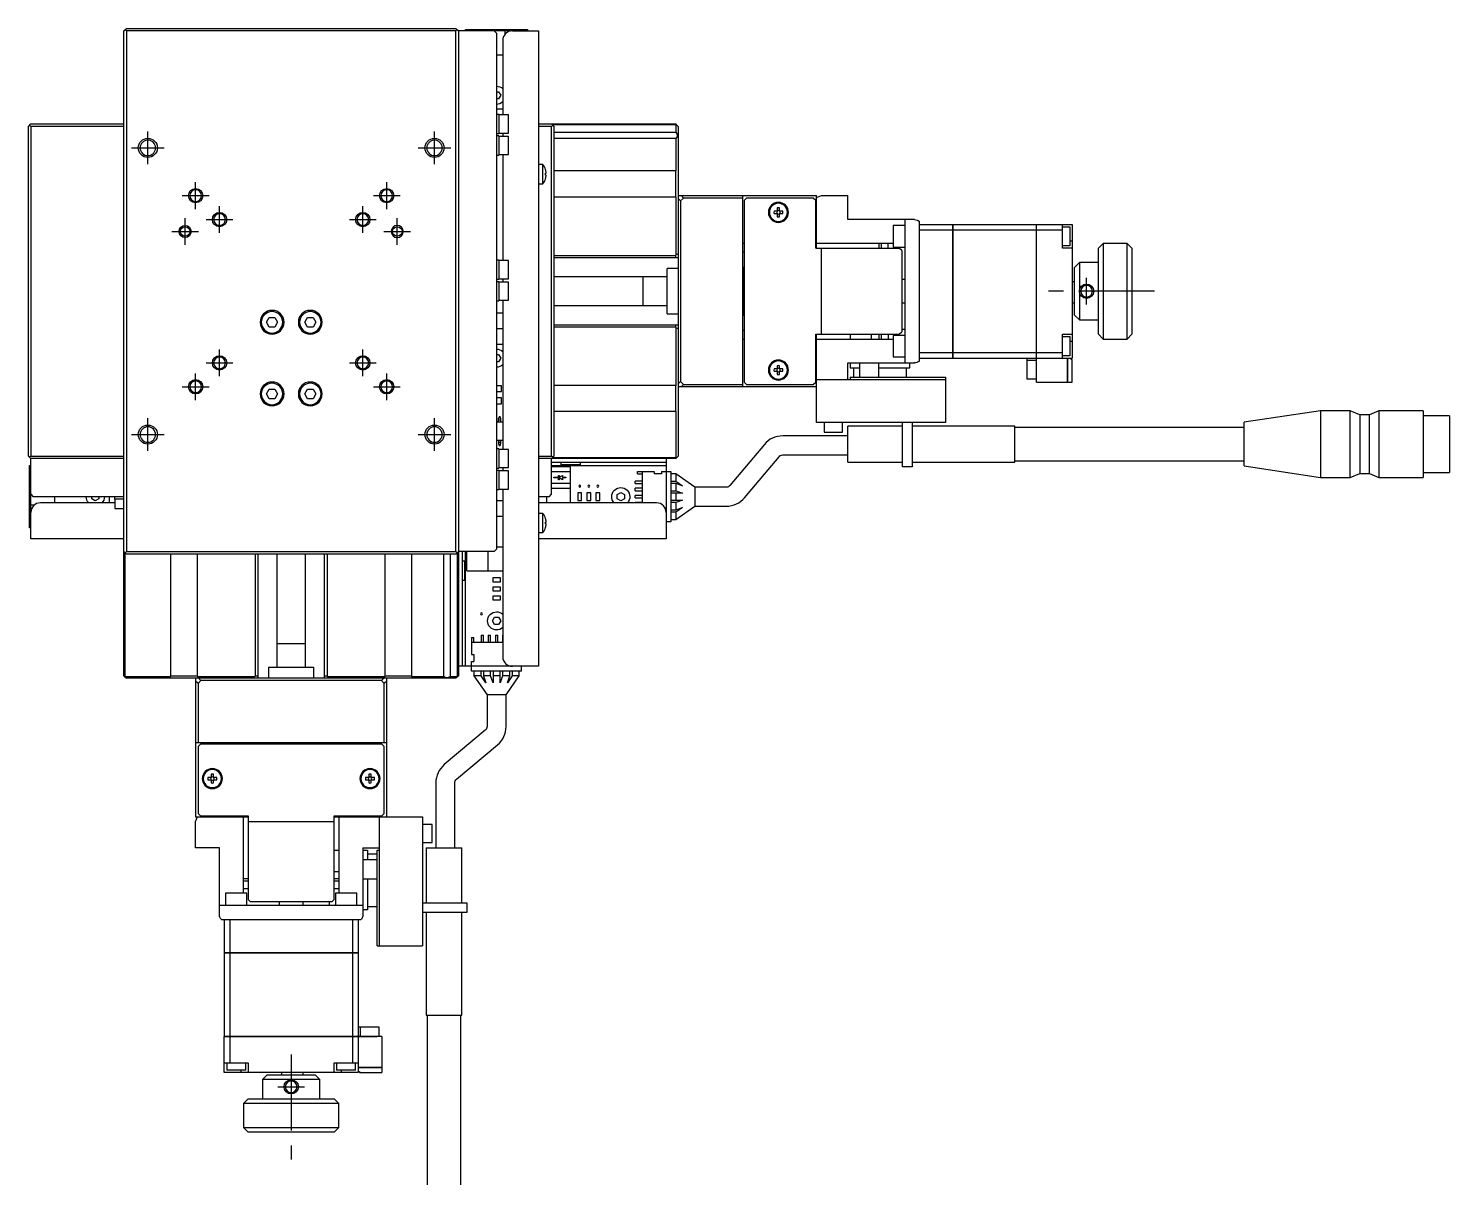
# Model space of a CAD drawing. Extents: x -2 to 451, y -8 to 383.
# Drawn here: x 154 to 451.5, y 142.5 to 383 of the extents above; entities that cross this region are included whole.
import ezdxf

# ---------------------------------------------------------------- set-up
doc = ezdxf.new("R2010")
doc.units = 0
doc.header["$LTSCALE"] = 0.5
doc.linetypes.add('CENTER', pattern=[50.8, 31.75, -6.35, 6.35, -6.35])
for name, color, linetype in [('MSM_CENTER', 1, 'CENTER'), ('MSM_CONTINUOUS', 7, 'CONTINUOUS'), ('MSM_NARROW', 5, 'CONTINUOUS')]:
    doc.layers.add(name, color=color, linetype=linetype)

msp = doc.modelspace()

# ---------------------------------------------------------------- linework, layer by layer
at = {"layer": 'MSM_CENTER'}
for p, q in [((179, 354.62), (179, 361.42)), ((239, 354.62), (239, 361.42)), ((175.6, 358.02), (182.4, 358.02)), ((235.6, 358.02), (242.4, 358.02)), ((189, 345.22), (189, 350.82)), ((229, 345.22), (229, 350.82)), ((186.2, 348.02), (191.8, 348.02)), ((194, 340.22), (194, 345.82)), ((224, 340.22), (224, 345.82)), ((226.2, 348.02), (231.8, 348.02)), ((186.8, 337.72), (186.8, 343.32)), ((191.2, 343.02), (196.8, 343.02)), ((221.2, 343.02), (226.8, 343.02)), ((231.2, 337.72), (231.2, 343.32)), ((184, 340.52), (189.6, 340.52)), ((228.4, 340.52), (234, 340.52)), ((375.5, 325.22), (375.5, 330.82)), ((389.75, 328.02), (365.75, 328.02)), ((194, 310.22), (194, 315.82)), ((224, 310.22), (224, 315.82)), ((191.2, 313.02), (196.8, 313.02)), ((221.2, 313.02), (226.8, 313.02)), ((189, 305.22), (189, 310.82)), ((229, 305.22), (229, 310.82)), ((186.2, 308.02), (191.8, 308.02)), ((226.2, 308.02), (231.8, 308.02)), ((179, 294.62), (179, 301.42)), ((239, 294.62), (239, 301.42)), ((175.6, 298.02), (182.4, 298.02)), ((235.6, 298.02), (242.4, 298.02)), ((209, 168.27), (209, 146.27)), ((206.2, 161.52), (211.8, 161.52))]:
    msp.add_line(p, q, dxfattribs=at)
at = {"layer": 'MSM_CONTINUOUS'}
for p, q in [((174, 382.52), (174.5, 383.02)), ((174, 247.52), (174, 382.52)), ((174.5, 382.52), (174.25, 382.77)), ((174.5, 383.02), (243.5, 383.02)), ((174.5, 382.52), (174.5, 273.52)), ((243.5, 382.52), (174.5, 382.52)), ((243.5, 383.02), (244, 382.52)), ((243.75, 382.77), (243.5, 382.52)), ((243.5, 273.52), (243.5, 382.52)), ((254.75, 382.52), (244, 382.52)), ((244, 382.52), (244, 247.52)), ((245.5, 382.82), (258.5, 382.82)), ((245.5, 382.52), (245.5, 382.82)), ((252, 382.02), (251.5, 382.52)), ((252, 382.02), (252, 274.02)), ((253.75, 382.52), (253.75, 381.79)), ((254.75, 382.44), (254.75, 382.52)), ((255.3, 382.52), (260.8, 382.52)), ((258.5, 382.82), (258.5, 382.52)), ((260.8, 382.52), (260.8, 249.52)), ((253.3, 380.52), (253.3, 364.92)), ((252, 377.52), (253.3, 377.52)), ((252, 369.77), (252.43, 369.77)), ((252.43, 369.77), (252.86, 369.02)), ((252.86, 369.02), (252.43, 368.27)), ((252.43, 368.27), (252, 368.27)), ((253.3, 366.12), (252, 366.12)), ((154, 362.52), (154.5, 363.02)), ((154.5, 363.02), (174, 363.02)), ((252.5, 365.02), (252, 365.02)), ((252.5, 365.02), (252.5, 361.02)), ((254.5, 364.92), (252.5, 364.92)), ((254.5, 361.12), (254.5, 364.92)), ((260.8, 363.02), (289.5, 363.02)), ((263.5, 363.02), (264, 362.52)), ((289.65, 362.87), (289.5, 363.02)), ((154, 293.52), (154, 362.52)), ((154.25, 362.77), (154.5, 362.52)), ((154.5, 362.52), (154.5, 293.52)), ((174, 362.52), (154.5, 362.52)), ((252, 361.02), (252.5, 361.02)), ((252.5, 360.52), (252, 360.52)), ((252.5, 361.12), (254.5, 361.12)), ((252.5, 360.52), (252.5, 356.52)), ((254.5, 360.42), (252.5, 360.42)), ((253.3, 361.12), (253.3, 360.42)), ((254.5, 356.62), (254.5, 360.42)), ((263.5, 362.52), (260.8, 362.52)), ((263.5, 362.52), (263.75, 362.77)), ((263.5, 293.52), (263.5, 362.52)), ((289.6, 362.82), (263.7, 362.82)), ((264, 362.52), (264, 293.52)), ((264, 361.28), (289.6, 361.28)), ((289.6, 362.82), (289.65, 362.87)), ((289.6, 361.28), (289.6, 362.82)), ((289.65, 362.87), (290, 362.52)), ((290, 362.52), (290, 293.52)), ((289.6, 359.96), (264, 359.96)), ((289.6, 353.22), (289.6, 359.96)), ((252, 356.52), (252.5, 356.52)), ((252.5, 356.62), (254.5, 356.62)), ((253.3, 356.62), (253.3, 334.42)), ((261.69, 354.52), (260.8, 354.52)), ((261.69, 350.52), (261.69, 354.52)), ((262.25, 353.45), (262.25, 353.47)), ((262.25, 352.72), (262.38, 352.72)), ((262.25, 352.32), (262.25, 352.72)), ((262.38, 352.32), (262.25, 352.32)), ((262.25, 351.57), (262.25, 351.59)), ((289.6, 353.22), (264, 353.22)), ((289.5, 347.72), (289.5, 353.22)), ((260.8, 350.52), (261.69, 350.52)), ((289.6, 347.72), (264, 347.72)), ((289.6, 335.66), (289.6, 347.72)), ((290, 348.02), (319, 348.02)), ((290.5, 346.91), (290, 347.41)), ((291.11, 347.52), (290.5, 346.91)), ((290.5, 346.91), (290.5, 309.13)), ((290.61, 348.02), (291.11, 347.52)), ((303.5, 347.52), (291.11, 347.52)), ((303.5, 348.02), (303.5, 308.02)), ((304.3, 347.52), (303.8, 347.02)), ((303.8, 347.02), (303.8, 309.02)), ((318.3, 347.52), (304.3, 347.52)), ((310.76, 345.44), (310.76, 344.76)), ((311.24, 344.76), (311.24, 345.44)), ((318.8, 347.02), (318.3, 347.52)), ((318.8, 337.02), (318.8, 347.02)), ((319, 347.64), (320, 348.02)), ((319, 337.02), (319, 348.02)), ((320, 348.02), (325.5, 348.02)), ((325.5, 343.02), (325.5, 348.02)), ((310.76, 344.76), (310.08, 344.76)), ((310.08, 344.28), (310.76, 344.28)), ((310.76, 344.28), (310.76, 343.6)), ((311.92, 344.76), (311.24, 344.76)), ((311.24, 343.6), (311.24, 344.28)), ((311.24, 344.28), (311.92, 344.28)), ((339.5, 343.02), (325.5, 343.02)), ((337.5, 313.02), (337.5, 343.02)), ((340.5, 313.4), (340.5, 342.64)), ((335, 341.77), (335, 337.27)), ((337.5, 341.77), (335, 341.77)), ((340.5, 342.02), (347.49, 342.02)), ((340.5, 340.87), (347.49, 340.87)), ((347.49, 314.02), (347.49, 342.02)), ((347.5, 342.01), (347.49, 342.01)), ((347.5, 340.86), (347.49, 340.86)), ((347.5, 342.02), (364.99, 342.02)), ((347.5, 342.02), (347.5, 314.02)), ((347.5, 340.87), (364.99, 340.87)), ((364.99, 310.02), (364.99, 342.02)), ((365, 342.01), (364.99, 342.01)), ((365, 340.86), (364.99, 340.86)), ((365, 342.02), (372.5, 342.02)), ((365, 309.02), (365, 342.02)), ((365, 340.87), (370.5, 340.87)), ((370.5, 337.02), (370.5, 342.02)), ((370.5, 341.52), (372, 341.52)), ((372, 341.52), (372, 337.52)), ((372.5, 342.02), (372.5, 314.02)), ((303.8, 338.02), (303.5, 338.02)), ((303.5, 336.27), (303.8, 336.27)), ((335, 338.02), (318.8, 338.02)), ((318.8, 337.02), (336.3, 337.02)), ((320, 319.02), (320, 337.02)), ((332, 338.02), (332, 337.02)), ((332.5, 338.02), (332.5, 337.02)), ((334, 337.02), (334, 338.02)), ((335, 337.27), (337.5, 337.27)), ((336.8, 336.52), (336.3, 337.02)), ((336.8, 336.52), (336.8, 319.52)), ((372, 337.52), (370.5, 337.52)), ((372.5, 337.02), (370.5, 337.02)), ((372.5, 338.52), (372, 338.52)), ((379, 338.02), (378, 337.02)), ((378, 319.02), (378, 337.02)), ((379, 338.02), (379, 318.02)), ((384, 338.02), (379, 338.02)), ((384, 318.02), (384, 338.02)), ((385, 337.02), (384, 338.02)), ((385, 337.02), (385, 319.02)), ((252.5, 334.52), (252, 334.52)), ((252.5, 334.52), (252.5, 330.52)), ((254.5, 334.42), (252.5, 334.42)), ((254.5, 330.62), (254.5, 334.42)), ((264, 335.52), (289.5, 335.52)), ((290, 335.02), (264, 335.02)), ((289.5, 335.52), (289.6, 335.66)), ((289.5, 335.02), (289.5, 335.52)), ((290, 335.83), (289.6, 335.66)), ((373, 333.02), (374, 334.02)), ((378, 334.02), (374, 334.02)), ((374, 334.02), (374, 322.02)), ((252, 330.52), (252.5, 330.52)), ((252.5, 330.62), (254.5, 330.62)), ((253.3, 330.62), (253.3, 329.92)), ((287.7, 331.02), (264, 331.02)), ((282.7, 325.02), (282.7, 331.02)), ((287.7, 323.27), (287.7, 332.77)), ((290, 332.77), (287.7, 332.77)), ((303.7, 333.02), (303.5, 332.82)), ((303.7, 333.02), (303.7, 323.02)), ((303.8, 333.02), (303.7, 333.02)), ((336.8, 330.52), (337.5, 330.52)), ((373, 323.02), (373, 333.02)), ((252.5, 330.02), (252, 330.02)), ((252.5, 330.02), (252.5, 326.02)), ((254.5, 329.92), (252.5, 329.92)), ((254.5, 326.12), (254.5, 329.92)), ((373, 330.02), (372.5, 330.02)), ((252, 326.02), (252.5, 326.02)), ((252.5, 326.12), (254.5, 326.12)), ((253.3, 326.12), (253.3, 294.92)), ((264, 325.02), (287.7, 325.02)), ((337.5, 325.52), (336.8, 325.52)), ((373, 325.52), (372.5, 325.52)), ((203.84, 321.52), (204.42, 322.52)), ((204.42, 320.52), (203.84, 321.52)), ((204.42, 322.52), (205.57, 322.52)), ((205.57, 322.52), (206.15, 321.52)), ((206.15, 321.52), (205.57, 320.52)), ((211.84, 321.52), (212.42, 322.52)), ((212.42, 320.52), (211.84, 321.52)), ((212.42, 322.52), (213.57, 322.52)), ((213.57, 322.52), (214.15, 321.52)), ((214.15, 321.52), (213.57, 320.52)), ((252, 323.52), (253.3, 323.52)), ((287.7, 323.27), (290, 323.27)), ((303.5, 323.22), (303.7, 323.02)), ((303.7, 323.02), (303.8, 323.02)), ((374, 322.02), (373, 323.02)), ((374, 322.02), (378, 322.02)), ((205.57, 320.52), (204.42, 320.52)), ((213.57, 320.52), (212.42, 320.52)), ((253.3, 320.12), (252, 320.12)), ((264, 321.02), (290, 321.02)), ((289.5, 320.52), (264, 320.52)), ((289.5, 320.52), (289.5, 321.02)), ((289.6, 320.38), (289.5, 320.52)), ((289.6, 308.32), (289.6, 320.38)), ((289.6, 320.38), (290, 320.21)), ((303.8, 319.77), (303.5, 319.77)), ((318.8, 309.02), (318.8, 319.02)), ((318.8, 319.02), (336.3, 319.02)), ((319, 300.52), (319, 319.02)), ((326, 319.02), (326, 318.02)), ((330.5, 318.02), (330.5, 319.02)), ((332, 319.02), (332, 318.02)), ((332.5, 319.02), (332.5, 318.02)), ((334, 319.02), (334, 318.02)), ((335, 318.77), (335, 314.27)), ((337.5, 318.77), (335, 318.77)), ((336.3, 319.02), (336.8, 319.52)), ((337.5, 320.02), (336.8, 320.02)), ((370.5, 319.02), (372.5, 319.02)), ((370.5, 314.02), (370.5, 319.02)), ((370.5, 318.52), (372, 318.52)), ((372, 318.52), (372, 314.52)), ((378, 319.02), (379, 318.02)), ((384, 318.02), (385, 319.02)), ((252, 316.92), (253.3, 316.92)), ((303.5, 318.02), (303.8, 318.02)), ((318.8, 318.02), (335, 318.02)), ((372.5, 317.52), (372, 317.52)), ((379, 318.02), (384, 318.02)), ((252, 314.77), (252.43, 314.77)), ((252.43, 313.27), (252, 313.27)), ((252.43, 314.77), (252.86, 314.02)), ((252.86, 314.02), (252.43, 313.27)), ((310.76, 312.44), (310.76, 311.76)), ((311.24, 311.76), (311.24, 312.44)), ((325.5, 309.52), (325.5, 313.02)), ((325.5, 313.02), (339.5, 313.02)), ((326, 313.02), (326, 312.02)), ((328, 313.02), (328, 310.02)), ((332, 310.02), (332, 313.02)), ((335, 314.27), (337.5, 314.27)), ((338.5, 312.02), (338.5, 313.02)), ((340.5, 315.18), (347.49, 315.18)), ((340.5, 314.02), (347.49, 314.02)), ((347.5, 315.18), (347.49, 315.18)), ((347.5, 314.03), (347.49, 314.03)), ((347.5, 315.18), (364.99, 315.18)), ((347.5, 314.02), (364.99, 314.02)), ((363, 314.02), (363, 309.62)), ((364.99, 313.52), (363, 313.52)), ((365, 315.18), (364.99, 315.18)), ((365, 314.03), (364.99, 314.03)), ((364.99, 313.72), (365, 313.72)), ((364.99, 312.62), (365, 312.62)), ((365, 315.18), (370.5, 315.18)), ((365, 314.02), (372.5, 314.02)), ((372, 314.52), (370.5, 314.52)), ((371.49, 309.02), (371.49, 314.02)), ((371.5, 314.02), (371.5, 309.02)), ((372.3, 313.72), (372.3, 314.02)), ((372.5, 313.72), (372.3, 313.72)), ((372.5, 309.02), (372.5, 313.72)), ((310.76, 311.76), (310.08, 311.76)), ((310.08, 311.28), (310.76, 311.28)), ((310.76, 311.28), (310.76, 310.6)), ((311.92, 311.76), (311.24, 311.76)), ((311.24, 311.28), (311.92, 311.28)), ((311.24, 310.6), (311.24, 311.28)), ((319, 309.52), (346, 309.52)), ((326, 312.02), (328, 312.02)), ((326, 310.02), (326, 309.52)), ((326, 310.02), (346, 310.02)), ((326.75, 312.02), (326.75, 310.02)), ((332, 312.02), (338.5, 312.02)), ((337.75, 312.02), (337.75, 310.02)), ((346, 310.02), (346, 300.52)), ((365, 309.62), (363, 309.62)), ((365, 310.02), (364.99, 310.02)), ((203.84, 306.52), (204.42, 307.52)), ((204.42, 305.52), (203.84, 306.52)), ((204.42, 307.52), (205.57, 307.52)), ((205.57, 307.52), (206.15, 306.52)), ((206.15, 306.52), (205.57, 305.52)), ((211.84, 306.52), (212.42, 307.52)), ((212.42, 305.52), (211.84, 306.52)), ((212.42, 307.52), (213.57, 307.52)), ((213.57, 307.52), (214.15, 306.52)), ((214.15, 306.52), (213.57, 305.52)), ((253, 308.25), (252, 308.25)), ((252, 307), (253, 307)), ((253, 307), (253, 308.25)), ((289.6, 308.32), (264, 308.32)), ((289.5, 302.82), (289.5, 308.32)), ((290, 308.63), (290.5, 309.13)), ((319, 308.02), (290, 308.02)), ((290.5, 309.13), (291.11, 308.52)), ((291.11, 308.52), (290.61, 308.02)), ((291.11, 308.52), (303.5, 308.52)), ((303.8, 309.02), (304.3, 308.52)), ((304.3, 308.52), (318.3, 308.52)), ((318.3, 308.52), (318.8, 309.02)), ((365, 309.02), (371.49, 309.02)), ((371.5, 309.03), (371.49, 309.03)), ((371.5, 309.02), (372.5, 309.02)), ((205.57, 305.52), (204.42, 305.52)), ((213.57, 305.52), (212.42, 305.52)), ((253, 305.71), (252, 305.71)), ((252, 304.46), (253, 304.46)), ((253, 304.46), (253, 305.71)), ((252, 300.68), (253.3, 300.68)), ((252.42, 301.42), (252.53, 301.48)), ((252.42, 300.68), (252.42, 301.42)), ((252.42, 301.12), (252.85, 301.12)), ((252.73, 301.73), (252.53, 301.73)), ((252.53, 301.48), (252.53, 301.73)), ((252.73, 301.73), (252.73, 301.48)), ((252.73, 301.48), (252.85, 301.42)), ((252.85, 301.42), (252.85, 300.68)), ((289.6, 302.82), (264, 302.82)), ((289.6, 293.22), (289.6, 302.82)), ((346, 300.52), (319, 300.52)), ((320.6, 300.52), (320.6, 298.52)), ((324.4, 298.52), (324.4, 300.52)), ((337, 291.27), (337, 300.52)), ((339, 300.52), (339, 291.27)), ((424.5, 303.02), (408.5, 300.59)), ((408.5, 291.45), (408.5, 300.59)), ((424.5, 303.02), (424.5, 289.02)), ((430.7, 303.02), (424.5, 303.02)), ((430.7, 289.02), (430.7, 303.02)), ((432.7, 302.17), (430.7, 303.02)), ((432.7, 302.17), (432.7, 289.87)), ((434.7, 302.17), (432.7, 302.17)), ((436.7, 303.02), (434.7, 302.17)), ((434.7, 289.87), (434.7, 302.17)), ((436.7, 303.02), (436.7, 289.02)), ((446, 303.02), (436.7, 303.02)), ((446, 303.02), (446, 289.02)), ((451.5, 301.97), (446, 301.97)), ((451.5, 301.97), (451.5, 290.07)), ((325.5, 297.75), (311.89, 297.75)), ((320.6, 298.52), (324.4, 298.52)), ((325.5, 292.27), (325.5, 299.77)), ((337, 299.77), (325.5, 299.77)), ((360.5, 299.77), (339, 299.77)), ((360.5, 292.27), (360.5, 299.77)), ((408.5, 299.52), (360.5, 299.52)), ((253.3, 296.78), (252, 296.78)), ((252.5, 295.02), (252, 295.02)), ((252.42, 296.78), (252.42, 296.05)), ((252.85, 296.34), (252.42, 296.34)), ((252.53, 295.98), (252.42, 296.05)), ((252.5, 295.02), (252.5, 291.02)), ((254.5, 294.92), (252.5, 294.92)), ((252.53, 295.73), (252.53, 295.98)), ((252.53, 295.73), (252.73, 295.73)), ((252.85, 296.05), (252.73, 295.98)), ((252.73, 295.98), (252.73, 295.73)), ((252.85, 296.78), (252.85, 296.05)), ((254.5, 291.12), (254.5, 294.92)), ((308.06, 295.96), (300.86, 287.38)), ((154.5, 293.02), (154, 293.52)), ((154.5, 293.52), (154.25, 293.27)), ((154.5, 293.52), (174, 293.52)), ((174, 293.02), (154.5, 293.02)), ((154.5, 276.22), (154.5, 293.02)), ((260.8, 293.52), (263.5, 293.52)), ((289.5, 293.02), (260.8, 293.02)), ((263.75, 293.27), (263.5, 293.52)), ((263.75, 293.27), (263.5, 293.02)), ((263.5, 285.52), (263.5, 293.02)), ((263.5, 292.22), (287.5, 292.22)), ((263.7, 293.22), (289.6, 293.22)), ((264, 293.52), (263.75, 293.27)), ((265.5, 291.52), (265.5, 292.22)), ((269.5, 291.72), (265.5, 291.72)), ((269.5, 292.22), (269.5, 291.52)), ((287.5, 293.02), (287.5, 276.22)), ((289.5, 293.02), (289.65, 293.17)), ((289.65, 293.17), (289.6, 293.22)), ((290, 293.52), (289.65, 293.17)), ((303.93, 284.81), (311.13, 293.39)), ((311.89, 293.75), (325.5, 293.75)), ((325.5, 292.27), (337, 292.27)), ((339, 292.27), (360.5, 292.27)), ((360.5, 292.52), (408.5, 292.52)), ((154.2, 278.52), (154.2, 291.52)), ((154.2, 291.52), (154.5, 291.52)), ((252, 291.02), (252.5, 291.02)), ((252.5, 290.52), (252, 290.52)), ((252.5, 291.12), (254.5, 291.12)), ((252.5, 290.52), (252.5, 286.52)), ((254.5, 290.42), (252.5, 290.42)), ((253.3, 291.12), (253.3, 290.42)), ((254.5, 286.62), (254.5, 290.42)), ((263.5, 291.52), (287.5, 291.52)), ((267.5, 291.27), (263.5, 291.27)), ((263.5, 290.27), (267.5, 290.27)), ((264, 289.1), (264.95, 289.1)), ((264, 288.95), (264, 289.1)), ((264.95, 288.95), (264, 288.95)), ((264.95, 289.1), (264.95, 289.47)), ((264.95, 289.47), (265.1, 289.47)), ((264.95, 288.57), (264.95, 288.95)), ((265.1, 289.47), (265.1, 289.08)), ((265.1, 289.08), (265.78, 289.47)), ((265.78, 288.57), (265.1, 288.96)), ((265.1, 288.96), (265.1, 288.57)), ((265.78, 289.47), (265.78, 289.1)), ((265.78, 289.1), (266.48, 289.1)), ((266.48, 288.95), (265.78, 288.95)), ((265.78, 288.95), (265.78, 288.57)), ((266.48, 289.1), (266.48, 288.95)), ((267.5, 283.72), (267.5, 291.27)), ((281.5, 289.77), (281.5, 290.27)), ((281.5, 290.27), (285, 290.27)), ((281.5, 289.77), (282.5, 289.77)), ((282.5, 290.27), (282.5, 283.72)), ((285, 290.27), (285, 289.77)), ((286.5, 289.77), (285, 289.77)), ((286.5, 290.27), (288.5, 290.27)), ((286.5, 290.27), (286.5, 289.77)), ((288.5, 290.27), (288.5, 279.77)), ((289.5, 289.77), (288.5, 289.77)), ((289.5, 289.77), (289.5, 288.27)), ((293.5, 287.02), (289.5, 289.77)), ((339, 291.27), (337, 291.27)), ((408.5, 291.45), (424.5, 289.02)), ((424.5, 289.02), (430.7, 289.02)), ((430.7, 289.02), (432.7, 289.87)), ((432.7, 289.87), (434.7, 289.87)), ((434.7, 289.87), (436.7, 289.02)), ((436.7, 289.02), (446, 289.02)), ((446, 290.07), (451.5, 290.07)), ((252, 286.52), (252.5, 286.52)), ((252.5, 286.62), (254.5, 286.62)), ((253.3, 286.62), (253.3, 251.52)), ((267.5, 287.77), (263.5, 287.77)), ((263.5, 286.77), (267.5, 286.77)), ((265.1, 288.57), (264.95, 288.57)), ((269, 285.82), (269, 284.22)), ((269.8, 285.82), (269, 285.82)), ((269.8, 284.22), (269.8, 285.82)), ((270.9, 285.82), (270.9, 284.22)), ((271.7, 285.82), (270.9, 285.82)), ((271.7, 284.22), (271.7, 285.82)), ((272.81, 285.82), (272.81, 284.22)), ((273.61, 285.82), (272.81, 285.82)), ((273.61, 284.22), (273.61, 285.82)), ((277.25, 285.45), (278, 285.89)), ((278, 285.89), (278.75, 285.45)), ((281, 287.77), (281, 288.27)), ((282.5, 288.27), (281, 288.27)), ((281, 287.77), (282.5, 287.77)), ((281, 286.27), (281, 286.77)), ((282.5, 286.77), (281, 286.77)), ((281, 286.27), (282.5, 286.27)), ((288.5, 288.27), (289.5, 288.27)), ((289.5, 287.77), (288.5, 287.77)), ((288.5, 286.27), (289.5, 286.27)), ((290.95, 285.77), (288.5, 285.77)), ((289.5, 288.27), (290.95, 287.27)), ((289.5, 287.77), (289.5, 286.27)), ((290.95, 287.27), (289.5, 287.77)), ((289.5, 286.27), (290.95, 285.77)), ((289.5, 285.77), (289.5, 284.27)), ((293.5, 287.02), (293.5, 283.02)), ((300.1, 287.02), (293.5, 287.02)), ((154.5, 285.52), (155, 285.02)), ((155.23, 283.27), (154.5, 283.27)), ((174, 285.02), (155, 285.02)), ((172.1, 283.72), (156.5, 283.72)), ((159.5, 283.72), (159.5, 285.02)), ((167.25, 284.59), (167.25, 285.02)), ((168, 284.16), (167.25, 284.59)), ((168.75, 284.59), (168, 284.16)), ((168.75, 285.02), (168.75, 284.59)), ((170.9, 285.02), (170.9, 283.72)), ((172, 285.02), (172, 284.52)), ((174, 284.52), (172, 284.52)), ((172.1, 284.52), (172.1, 282.52)), ((253.3, 284.12), (252, 284.12)), ((263, 285.02), (260.8, 285.02)), ((285.5, 283.72), (260.8, 283.72)), ((262.5, 283.72), (262.5, 285.02)), ((263, 285.02), (263.5, 285.52)), ((269, 284.22), (269.8, 284.22)), ((270.9, 284.22), (271.7, 284.22)), ((272.81, 284.22), (273.61, 284.22)), ((277.25, 284.59), (277.25, 285.45)), ((278, 284.16), (277.25, 284.59)), ((278.75, 284.59), (278, 284.16)), ((278.75, 285.45), (278.75, 284.59)), ((281, 284.77), (281, 285.27)), ((282.5, 285.27), (281, 285.27)), ((281, 284.77), (282.5, 284.77)), ((281, 283.72), (281, 283.77)), ((282.5, 283.77), (281, 283.77)), ((288.5, 284.27), (290.95, 284.27)), ((289.5, 283.77), (288.5, 283.77)), ((290.95, 284.27), (289.5, 283.77)), ((289.5, 283.77), (289.5, 282.27)), ((289.5, 280.27), (293.5, 283.02)), ((289.5, 282.27), (290.95, 282.77)), ((290.95, 282.77), (289.5, 281.77)), ((293.5, 283.02), (300.1, 283.02)), ((172.1, 282.52), (174, 282.52)), ((252, 280.92), (253.3, 280.92)), ((261.69, 281.52), (260.8, 281.52)), ((261.69, 277.52), (261.69, 281.52)), ((262.25, 280.45), (262.25, 280.47)), ((262.25, 279.72), (262.38, 279.72)), ((262.25, 279.32), (262.25, 279.72)), ((288.5, 279.77), (287.5, 279.77)), ((288.5, 282.27), (289.5, 282.27)), ((289.5, 281.77), (288.5, 281.77)), ((288.5, 280.27), (289.5, 280.27)), ((289.5, 281.77), (289.5, 280.27)), ((154.5, 278.52), (154.2, 278.52)), ((260.8, 277.52), (261.69, 277.52)), ((262.38, 279.32), (262.25, 279.32)), ((262.25, 278.57), (262.25, 278.59)), ((174, 276.22), (154.5, 276.22)), ((251.5, 273.52), (252, 274.02)), ((252, 274.52), (253.3, 274.52)), ((287.5, 276.22), (260.8, 276.22)), ((174.5, 273.02), (174, 273.52)), ((174.2, 273.32), (174.2, 247.42)), ((174.25, 273.27), (174.5, 273.52)), ((174.5, 273.52), (243.5, 273.52)), ((243.5, 273.02), (174.5, 273.02)), ((183.8, 247.42), (183.8, 273.02)), ((189.3, 273.02), (189.3, 247.42)), ((201.5, 247.52), (201.5, 273.02)), ((202, 273.02), (202, 247.02)), ((206, 273.02), (206, 249.32)), ((212, 249.32), (212, 273.02)), ((216, 247.02), (216, 273.02)), ((216.5, 273.02), (216.5, 247.52)), ((228.7, 247.42), (228.7, 273.02)), ((234.2, 273.02), (234.2, 247.42)), ((240.93, 247.42), (240.93, 273.02)), ((242.26, 273.02), (242.26, 247.42)), ((243.5, 273.52), (243.75, 273.27)), ((244, 273.52), (243.5, 273.02)), ((243.8, 247.42), (243.8, 273.32)), ((251.5, 273.52), (244, 273.52)), ((244.8, 273.52), (244.8, 249.52)), ((245.5, 271.52), (244.8, 271.52)), ((245.3, 271.52), (245.3, 267.52)), ((245.5, 249.52), (245.5, 273.52)), ((245.75, 269.52), (245.75, 273.52)), ((250.25, 269.52), (250.25, 273.52)), ((245.75, 269.52), (253.3, 269.52)), ((251.2, 268.02), (251.2, 267.22)), ((252.8, 268.02), (251.2, 268.02)), ((252.8, 267.22), (252.8, 268.02)), ((244.8, 267.52), (245.5, 267.52)), ((251.2, 267.22), (252.8, 267.22)), ((251.2, 266.11), (251.2, 265.31)), ((252.8, 266.11), (251.2, 266.11)), ((251.2, 265.31), (252.8, 265.31)), ((252.8, 265.31), (252.8, 266.11)), ((251.2, 264.21), (251.2, 263.41)), ((252.8, 264.21), (251.2, 264.21)), ((251.2, 263.41), (252.8, 263.41)), ((252.8, 263.41), (252.8, 264.21)), ((251.13, 259.02), (251.56, 259.77)), ((251.56, 258.27), (251.13, 259.02)), ((251.56, 259.77), (252.43, 259.77)), ((252.43, 259.77), (252.86, 259.02)), ((252.86, 259.02), (252.43, 258.27)), ((248.75, 256.02), (249.25, 256.02)), ((248.75, 256.02), (248.75, 254.52)), ((249.25, 254.52), (249.25, 256.02)), ((250.25, 256.02), (250.75, 256.02)), ((250.25, 256.02), (250.25, 254.52)), ((250.75, 254.52), (250.75, 256.02)), ((252.43, 258.27), (251.56, 258.27)), ((251.75, 256.02), (252.25, 256.02)), ((251.75, 256.02), (251.75, 254.52)), ((252.25, 254.52), (252.25, 256.02)), ((253.25, 256.02), (253.3, 256.02)), ((253.25, 256.02), (253.25, 254.52)), ((206, 254.32), (212, 254.32)), ((246.75, 255.52), (246.75, 252.02)), ((246.75, 255.52), (247.25, 255.52)), ((253.3, 254.52), (246.75, 254.52)), ((247.25, 254.52), (247.25, 255.52)), ((246.75, 252.02), (247.25, 252.02)), ((246.75, 248.52), (246.75, 250.52)), ((246.75, 250.52), (247.25, 250.52)), ((247.25, 252.02), (247.25, 250.52)), ((174, 247.52), (174.5, 247.02)), ((174.15, 247.37), (174.2, 247.42)), ((174.2, 247.42), (183.8, 247.42)), ((243.5, 247.02), (174.5, 247.02)), ((183.8, 247.52), (189.3, 247.52)), ((189, 247.02), (189, 218.02)), ((189.3, 247.42), (201.35, 247.42)), ((189.61, 247.02), (190.11, 246.52)), ((201.35, 247.42), (201.19, 247.02)), ((201.35, 247.42), (201.5, 247.52)), ((201.5, 247.52), (202, 247.52)), ((204.25, 249.32), (213.75, 249.32)), ((204.25, 249.32), (204.25, 247.02)), ((213.75, 247.02), (213.75, 249.32)), ((216, 247.52), (216.5, 247.52)), ((216.5, 247.52), (216.64, 247.42)), ((216.8, 247.02), (216.64, 247.42)), ((216.64, 247.42), (228.7, 247.42)), ((227.88, 246.52), (228.38, 247.02)), ((228.7, 247.52), (234.2, 247.52)), ((229, 218.02), (229, 247.02)), ((234.2, 247.42), (240.93, 247.42)), ((242.26, 247.42), (243.8, 247.42)), ((244, 247.52), (243.5, 247.02)), ((243.8, 247.42), (243.85, 247.37)), ((260.8, 249.52), (244, 249.52)), ((257.25, 248.52), (246.75, 248.52)), ((247.25, 248.52), (247.25, 247.52)), ((248.75, 247.52), (247.25, 247.52)), ((247.25, 247.52), (250, 243.52)), ((248.75, 247.52), (248.75, 248.52)), ((249.75, 246.07), (248.75, 247.52)), ((249.25, 248.52), (249.25, 247.52)), ((250.75, 247.52), (249.25, 247.52)), ((249.25, 247.52), (249.75, 246.07)), ((250.75, 247.52), (250.75, 248.52)), ((251.25, 246.07), (250.75, 247.52)), ((251.25, 248.52), (251.25, 246.07)), ((252.75, 247.52), (251.25, 247.52)), ((252.75, 246.07), (252.75, 248.52)), ((253.25, 247.52), (252.75, 246.07)), ((253.25, 248.52), (253.25, 247.52)), ((254.75, 247.52), (253.25, 247.52)), ((254, 243.52), (256.75, 247.52)), ((255.25, 247.52), (254.25, 246.07)), ((254.25, 246.07), (254.75, 247.52)), ((254.75, 247.52), (254.75, 248.52)), ((255.25, 248.52), (255.25, 247.52)), ((256.75, 247.52), (255.25, 247.52)), ((256.75, 247.52), (256.75, 248.52)), ((257.25, 248.52), (257.25, 249.52)), ((189.5, 245.91), (189, 246.41)), ((190.11, 246.52), (189.5, 245.91)), ((189.5, 245.91), (189.5, 233.52)), ((227.88, 246.52), (190.11, 246.52)), ((228.5, 245.91), (227.88, 246.52)), ((229, 246.41), (228.5, 245.91)), ((228.5, 233.52), (228.5, 245.91)), ((254, 243.52), (250, 243.52)), ((250, 243.52), (250, 236.92)), ((254, 236.92), (254, 243.52)), ((249.64, 236.15), (241.06, 228.95)), ((229, 233.52), (189, 233.52)), ((190, 233.22), (189.5, 232.72)), ((189.5, 232.72), (189.5, 218.72)), ((228, 233.22), (190, 233.22)), ((199, 233.52), (199, 233.22)), ((200.75, 233.22), (200.75, 233.52)), ((204.2, 233.52), (204, 233.32)), ((214, 233.32), (204, 233.32)), ((204, 233.32), (204, 233.22)), ((214, 233.32), (213.8, 233.52)), ((214, 233.22), (214, 233.32)), ((217.25, 233.52), (217.25, 233.22)), ((219, 233.22), (219, 233.52)), ((228.5, 232.72), (228, 233.22)), ((228.5, 218.72), (228.5, 232.72)), ((243.63, 225.89), (252.21, 233.09)), ((192.26, 226.26), (191.58, 226.26)), ((192.26, 226.94), (192.26, 226.26)), ((192.74, 226.26), (192.74, 226.94)), ((193.42, 226.26), (192.74, 226.26)), ((225.26, 226.26), (224.58, 226.26)), ((225.26, 226.94), (225.26, 226.26)), ((225.74, 226.26), (225.74, 226.94)), ((226.42, 226.26), (225.74, 226.26)), ((191.58, 225.78), (192.26, 225.78)), ((192.26, 225.78), (192.26, 225.1)), ((192.74, 225.1), (192.74, 225.78)), ((192.74, 225.78), (193.42, 225.78)), ((224.58, 225.78), (225.26, 225.78)), ((225.26, 225.78), (225.26, 225.1)), ((225.74, 225.1), (225.74, 225.78)), ((225.74, 225.78), (226.42, 225.78)), ((239.27, 225.12), (239.27, 211.52)), ((243.27, 211.52), (243.27, 225.12)), ((189, 217.02), (189.38, 218.02)), ((189, 218.02), (200, 218.02)), ((189.5, 218.72), (190, 218.22)), ((190, 218.22), (200, 218.22)), ((199, 202.02), (199, 218.22)), ((200, 218.22), (200, 200.72)), ((218, 200.72), (218, 218.22)), ((218, 218.22), (228, 218.22)), ((218, 218.02), (236.5, 218.02)), ((219, 218.22), (219, 202.02)), ((227.5, 191.02), (227.5, 218.02)), ((228, 218.22), (228.5, 218.72)), ((236.5, 218.02), (236.5, 191.02)), ((189, 211.52), (189, 217.02)), ((200, 217.02), (218, 217.02)), ((238.5, 216.42), (236.5, 216.42)), ((238.5, 212.62), (238.5, 216.42)), ((194, 211.52), (189, 211.52)), ((194, 197.52), (194, 211.52)), ((224, 211.52), (224, 197.52)), ((224, 211.52), (227.5, 211.52)), ((236.5, 212.62), (238.5, 212.62)), ((237.25, 211.52), (244.75, 211.52)), ((237.25, 211.52), (237.25, 200.02)), ((244.75, 200.02), (244.75, 211.52)), ((218, 211.02), (219, 211.02)), ((224, 211.02), (225, 211.02)), ((227, 209.02), (224, 209.02)), ((225, 211.02), (225, 209.02)), ((225, 210.27), (227, 210.27)), ((227, 191.02), (227, 211.02)), ((227, 211.02), (227.5, 211.02)), ((219, 206.52), (218, 206.52)), ((200, 205.02), (199, 205.02)), ((200, 204.52), (199, 204.52)), ((199, 203.02), (200, 203.02)), ((219, 205.02), (218, 205.02)), ((219, 204.52), (218, 204.52)), ((218, 203.02), (219, 203.02)), ((224, 205.02), (227, 205.02)), ((225, 205.02), (225, 198.52)), ((194, 199.52), (224, 199.52)), ((199.75, 202.02), (195.25, 202.02)), ((195.25, 202.02), (195.25, 199.52)), ((199.75, 199.52), (199.75, 202.02)), ((200, 200.72), (200.5, 200.22)), ((217.5, 200.22), (200.5, 200.22)), ((206.5, 200.22), (206.5, 199.52)), ((211.5, 199.52), (211.5, 200.22)), ((217, 199.52), (217, 200.22)), ((217.5, 200.22), (218, 200.72)), ((222.75, 202.02), (218.25, 202.02)), ((218.25, 202.02), (218.25, 199.52)), ((222.75, 199.52), (222.75, 202.02)), ((236.5, 200.02), (245.75, 200.02)), ((245.75, 200.02), (245.75, 198.02)), ((194.38, 196.52), (223.61, 196.52)), ((195, 196.52), (195, 189.53)), ((196.15, 196.52), (196.15, 189.53)), ((221.84, 196.52), (221.84, 189.53)), ((223, 196.52), (223, 189.53)), ((225, 198.52), (224, 198.52)), ((225, 199.27), (227, 199.27)), ((245.75, 198.02), (236.5, 198.02)), ((237.25, 198.02), (237.25, 176.52)), ((244.75, 176.52), (244.75, 198.02)), ((227, 191.02), (236.5, 191.02)), ((195, 189.53), (223, 189.53)), ((195, 189.52), (195, 172.03)), ((223, 189.52), (195, 189.52)), ((195.01, 189.52), (195.01, 189.53)), ((196.15, 189.52), (196.15, 189.53)), ((196.15, 189.52), (196.15, 172.03)), ((221.84, 189.52), (221.84, 189.53)), ((221.84, 189.52), (221.84, 172.03)), ((222.99, 189.52), (222.99, 189.53)), ((223, 189.52), (223, 172.03)), ((237.25, 176.52), (244.75, 176.52)), ((237.5, 176.52), (237.5, 128.52)), ((244.5, 128.52), (244.5, 176.52)), ((227.4, 174.02), (223, 174.02)), ((223.5, 172.03), (223.5, 174.02)), ((227.4, 172.02), (227.4, 174.02)), ((195, 172.03), (227, 172.03)), ((228, 172.02), (195, 172.02)), ((195, 164.52), (195, 172.02)), ((195.01, 172.02), (195.01, 172.03)), ((196.15, 172.02), (196.15, 172.03)), ((196.15, 172.02), (196.15, 166.52)), ((221.84, 172.02), (221.84, 172.03)), ((221.84, 172.02), (221.84, 166.52)), ((222.99, 172.02), (222.99, 172.03)), ((223, 172.02), (223, 164.52)), ((223.3, 172.03), (223.3, 172.02)), ((224.4, 172.03), (224.4, 172.02)), ((227, 172.03), (227, 172.02)), ((228, 172.02), (228, 165.53)), ((195, 166.52), (200, 166.52)), ((223, 164.52), (195, 164.52)), ((195.5, 166.52), (195.5, 165.02)), ((199.5, 165.02), (195.5, 165.02)), ((198.5, 164.52), (198.5, 165.02)), ((199.5, 165.02), (199.5, 166.52)), ((200, 166.52), (200, 164.52)), ((203, 163.02), (204, 164.02)), ((204, 164.02), (214, 164.02)), ((207, 164.52), (207, 164.02)), ((211.5, 164.02), (211.5, 164.52)), ((214, 164.02), (215, 163.02)), ((218, 166.52), (223, 166.52)), ((218, 164.52), (218, 166.52)), ((218.5, 166.52), (218.5, 165.02)), ((222.5, 165.02), (218.5, 165.02)), ((219.5, 164.52), (219.5, 165.02)), ((222.5, 165.02), (222.5, 166.52)), ((223, 165.53), (228, 165.53)), ((228, 165.52), (223, 165.52)), ((223, 164.72), (223.3, 164.72)), ((223.3, 164.72), (223.3, 164.52)), ((223.3, 164.52), (228, 164.52)), ((227.99, 165.52), (227.99, 165.53)), ((228, 165.52), (228, 164.52)), ((203, 163.02), (203, 159.02)), ((215, 163.02), (203, 163.02)), ((215, 159.02), (215, 163.02)), ((200, 159.02), (199, 158.02)), ((219, 158.02), (199, 158.02)), ((199, 158.02), (199, 153.02)), ((200, 159.02), (218, 159.02)), ((219, 158.02), (218, 159.02)), ((219, 153.02), (219, 158.02)), ((199, 153.02), (219, 153.02)), ((199, 153.02), (200, 152.02)), ((218, 152.02), (200, 152.02)), ((218, 152.02), (219, 153.02))]:
    msp.add_line(p, q, dxfattribs=at)
at = {"layer": 'MSM_CONTINUOUS', "extrusion": (0, 0, -1)}
for centre, radius in [((-179, 358.02), 1.62), ((-239, 358.02), 1.62), ((-189, 348.02), 1.23), ((-229, 348.02), 1.23), ((-311, 344.52), 2.1), ((-311, 344.52), 1.9), ((-194, 343.02), 1.23), ((-224, 343.02), 1.23), ((-375.5, 328.02), 1.23), ((-205, 321.52), 2.5), ((-205, 321.52), 2.25), ((-213, 321.52), 2.5), ((-213, 321.52), 2.25), ((-194, 313.02), 1.23), ((-224, 313.02), 1.23), ((-311, 311.52), 2.1), ((-311, 311.52), 1.9), ((-189, 308.02), 1.23), ((-205, 306.52), 2.5), ((-205, 306.52), 2.25), ((-213, 306.52), 2.5), ((-213, 306.52), 2.25), ((-229, 308.02), 1.23), ((-179, 298.02), 1.62), ((-239, 298.02), 1.62), ((-269.4, 287.24), 0.2), ((-271.3, 287.24), 0.2), ((-273.21, 287.24), 0.2), ((-248.82, 260.48), 0.2), ((-192.5, 226.02), 2.1), ((-192.5, 226.02), 1.9), ((-225.5, 226.02), 2.1), ((-225.5, 226.02), 1.9), ((-209, 161.52), 1.23)]:
    msp.add_circle(centre, radius, dxfattribs=at)
at = {"layer": 'MSM_CONTINUOUS'}
for centre in [(186.8, 340.52), (231.2, 340.52)]:
    msp.add_circle(centre, 1.01, dxfattribs=at)
for centre, radius, start, end in [((255.3, 380.52), 2, 90, 180), ((288.85, 360.62), 1, 318.5904, 41.4096), ((259.2, 352.52), 3.2, 17.27, 38.6822), ((259.2, 352.52), 3.2, 321.3178, 342.73), ((259.2, 352.52), 3.19, 3.5904, 16.9053), ((259.2, 352.52), 3.19, 343.0947, 356.4096), ((311, 344.52), 0.95, 75.3667, 104.6333), ((311, 344.52), 0.95, 165.3667, 194.6333), ((311, 344.52), 0.365, 138.8496, 221.1504), ((311, 344.52), 0.365, 48.8496, 131.1504), ((311, 344.52), 0.365, 228.8496, 311.1504), ((311, 344.52), 0.95, 255.3667, 284.6333), ((311, 344.52), 0.365, 318.8496, 41.1504), ((311, 344.52), 0.95, 345.3667, 14.6333), ((311, 311.52), 0.95, 75.3667, 104.6333), ((311, 311.52), 0.95, 165.3667, 194.6333), ((311, 311.52), 0.365, 138.8496, 221.1504), ((311, 311.52), 0.365, 48.8496, 131.1504), ((311, 311.52), 0.365, 228.8496, 311.1504), ((311, 311.52), 0.95, 255.3667, 284.6333), ((311, 311.52), 0.365, 318.8496, 41.1504), ((311, 311.52), 0.95, 345.3667, 14.6333), ((311.89, 292.75), 5, 90, 140), ((156.5, 281.72), 2, 90, 180), ((285.5, 281.72), 2, 0, 90), ((300.1, 288.02), 5, 270, 320), ((259.2, 279.52), 3.2, 17.27, 38.6822), ((259.2, 279.52), 3.19, 3.5904, 16.9053), ((259.2, 279.52), 3.2, 321.3178, 342.73), ((259.2, 279.52), 3.19, 343.0947, 356.4096), ((255.3, 251.52), 2, 180, 270), ((241.6, 248.17), 1, 228.5904, 311.4096), ((249, 236.92), 5, 310, 0), ((192.5, 226.02), 0.95, 165.3667, 194.6333), ((192.5, 226.02), 0.365, 138.8496, 221.1504), ((192.5, 226.02), 0.95, 75.3667, 104.6333), ((192.5, 226.02), 0.365, 48.8496, 131.1504), ((192.5, 226.02), 0.365, 318.8496, 41.1504), ((192.5, 226.02), 0.95, 345.3667, 14.6333), ((225.5, 226.02), 0.95, 165.3667, 194.6333), ((225.5, 226.02), 0.365, 138.8496, 221.1504), ((225.5, 226.02), 0.95, 75.3667, 104.6333), ((225.5, 226.02), 0.365, 48.8496, 131.1504), ((225.5, 226.02), 0.365, 318.8496, 41.1504), ((225.5, 226.02), 0.95, 345.3667, 14.6333), ((244.27, 225.12), 5, 130, 180), ((192.5, 226.02), 0.365, 228.8496, 311.1504), ((192.5, 226.02), 0.95, 255.3667, 284.6333), ((225.5, 226.02), 0.365, 228.8496, 311.1504), ((225.5, 226.02), 0.95, 255.3667, 284.6333)]:
    msp.add_arc(centre, radius, start, end, dxfattribs=at)
at = {"layer": 'MSM_CONTINUOUS', "extrusion": (0, 0, -1)}
for centre, radius, start, end in [((-252, 369.02), 1.9, 90, 133.1736), ((-252, 369.02), 1.9, 226.8264, 270), ((-339.5, 341.52), 1.5, 90, 131.8103), ((-252, 314.02), 1.9, 90, 133.1736), ((-252, 314.02), 1.9, 226.8264, 270), ((-339.5, 314.52), 1.5, 228.1897, 270), ((-311.89, 292.75), 1, 40, 90), ((-278, 285.02), 1.9, 316.8264, 223.1735), ((-300.1, 288.02), 1, 220, 270), ((-168, 285.02), 1.9, 316.8264, 0), ((-168, 285.02), 1.9, 180, 223.1736), ((-252, 259.02), 1.9, 226.8264, 133.1735), ((-249, 236.92), 1, 180, 230), ((-244.27, 225.12), 1, 0, 50), ((-195.5, 197.52), 1.5, 318.1897, 0), ((-222.5, 197.52), 1.5, 180, 221.8103)]:
    msp.add_arc(centre, radius, start, end, dxfattribs=at)
at = {"layer": 'MSM_NARROW'}
for centre, radius in [((179, 358.02), 2), ((239, 358.02), 2), ((189, 348.02), 1.5), ((229, 348.02), 1.5), ((194, 343.02), 1.5), ((224, 343.02), 1.5), ((186.8, 340.52), 1.25), ((375.5, 328.02), 1.5), ((194, 313.02), 1.5), ((224, 313.02), 1.5), ((189, 308.02), 1.5), ((229, 308.02), 1.5), ((179, 298.02), 2), ((239, 298.02), 2), ((209, 161.52), 1.5)]:
    msp.add_circle(centre, radius, dxfattribs=at)
at = {"layer": 'MSM_NARROW', "extrusion": (0, 0, -1)}
msp.add_circle((-231.2, 340.52), 1.25, dxfattribs=at)

doc.saveas('drawing.dxf')
